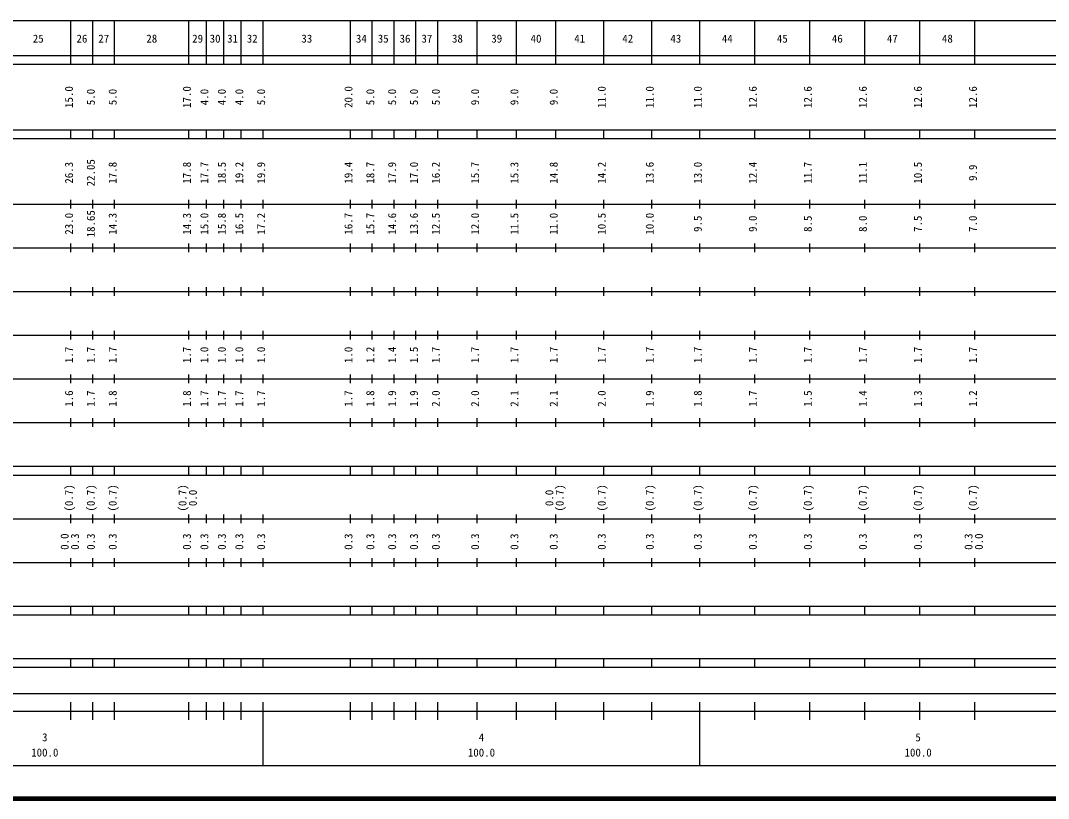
# Model space of a CAD drawing. Units: millimetres on the paper, enlarged 1000 times. Extents: x 40000 to 680000, y 20000 to 380000.
# Drawn here: x 312450 to 547844, y 20000 to 198000 of the extents above; entities that cross this region are included whole.
import ezdxf
from ezdxf.enums import TextEntityAlignment as Align

# ---------------------------------------------------------------- set-up
doc = ezdxf.new("R2010")
doc.units = ezdxf.units.MM
doc.header["$LTSCALE"] = 1000
doc.layers.add('M-TTL', color=2, linetype='Continuous', lineweight=140)
doc.layers.add('M-TTL-BAND', color=7, linetype='Continuous', lineweight=25)
doc.styles.add('ＭＳ ゴシック', font='')
doc.styles.get('ＭＳ ゴシック').set_extended_font_data('MS Gothic')

msp = doc.modelspace()

# ---------------------------------------------------------------- linework, layer by layer
at = {"layer": 'M-TTL'}
msp.add_line((40000, 20000), (680000, 20000), dxfattribs=at)
at = {"layer": 'M-TTL-BAND'}
for p, q in [((68000, 198000), (579000, 198000)), ((324000, 188000), (324000, 198000)), ((329000, 188000), (329000, 198000)), ((334000, 188000), (334000, 198000)), ((351000, 188000), (351000, 198000)), ((355000, 188000), (355000, 198000)), ((359000, 188000), (359000, 198000)), ((363000, 188000), (363000, 198000)), ((368000, 188000), (368000, 198000)), ((388000, 188000), (388000, 198000)), ((393000, 188000), (393000, 198000)), ((398000, 188000), (398000, 198000)), ((403000, 188000), (403000, 198000)), ((408000, 188000), (408000, 198000)), ((417000, 188000), (417000, 198000)), ((426000, 188000), (426000, 198000)), ((435000, 188000), (435000, 198000)), ((446000, 188000), (446000, 198000)), ((457000, 188000), (457000, 198000)), ((468000, 188000), (468000, 198000)), ((480600, 188000), (480600, 198000)), ((493200, 188000), (493200, 198000)), ((505800, 188000), (505800, 198000)), ((518400, 188000), (518400, 198000)), ((531000, 188000), (531000, 198000)), ((40000, 190000), (579000, 190000)), ((40000, 188000), (579000, 188000)), ((40000, 173000), (579000, 173000)), ((324000, 171000), (324000, 173000)), ((329000, 171000), (329000, 173000)), ((334000, 171000), (334000, 173000)), ((351000, 171000), (351000, 173000)), ((355000, 171000), (355000, 173000)), ((359000, 171000), (359000, 173000)), ((363000, 171000), (363000, 173000)), ((368000, 171000), (368000, 173000)), ((388000, 171000), (388000, 173000)), ((393000, 171000), (393000, 173000)), ((398000, 171000), (398000, 173000)), ((403000, 171000), (403000, 173000)), ((408000, 171000), (408000, 173000)), ((417000, 171000), (417000, 173000)), ((426000, 171000), (426000, 173000)), ((435000, 171000), (435000, 173000)), ((446000, 171000), (446000, 173000)), ((457000, 171000), (457000, 173000)), ((468000, 171000), (468000, 173000)), ((480600, 171000), (480600, 173000)), ((493200, 171000), (493200, 173000)), ((505800, 171000), (505800, 173000)), ((518400, 171000), (518400, 173000)), ((531000, 171000), (531000, 173000)), ((40000, 171000), (579000, 171000)), ((40000, 156000), (579000, 156000)), ((324000, 155000), (324000, 157000)), ((329000, 155000), (329000, 157000)), ((334000, 155000), (334000, 157000)), ((351000, 155000), (351000, 157000)), ((355000, 155000), (355000, 157000)), ((359000, 155000), (359000, 157000)), ((363000, 155000), (363000, 157000)), ((368000, 155000), (368000, 157000)), ((388000, 155000), (388000, 157000)), ((393000, 155000), (393000, 157000)), ((398000, 155000), (398000, 157000)), ((403000, 155000), (403000, 157000)), ((408000, 155000), (408000, 157000)), ((417000, 155000), (417000, 157000)), ((426000, 155000), (426000, 157000)), ((435000, 155000), (435000, 157000)), ((446000, 155000), (446000, 157000)), ((457000, 155000), (457000, 157000)), ((468000, 155000), (468000, 157000)), ((480600, 155000), (480600, 157000)), ((493200, 155000), (493200, 157000)), ((505800, 155000), (505800, 157000)), ((518400, 155000), (518400, 157000)), ((531000, 155000), (531000, 157000)), ((46000, 146000), (579000, 146000)), ((324000, 145000), (324000, 147000)), ((329000, 145000), (329000, 147000)), ((334000, 145000), (334000, 147000)), ((351000, 145000), (351000, 147000)), ((355000, 145000), (355000, 147000)), ((359000, 145000), (359000, 147000)), ((363000, 145000), (363000, 147000)), ((368000, 145000), (368000, 147000)), ((388000, 145000), (388000, 147000)), ((393000, 145000), (393000, 147000)), ((398000, 145000), (398000, 147000)), ((403000, 145000), (403000, 147000)), ((408000, 145000), (408000, 147000)), ((417000, 145000), (417000, 147000)), ((426000, 145000), (426000, 147000)), ((435000, 145000), (435000, 147000)), ((446000, 145000), (446000, 147000)), ((457000, 145000), (457000, 147000)), ((468000, 145000), (468000, 147000)), ((480600, 145000), (480600, 147000)), ((493200, 145000), (493200, 147000)), ((505800, 145000), (505800, 147000)), ((518400, 145000), (518400, 147000)), ((531000, 145000), (531000, 147000)), ((324000, 135000), (324000, 137000)), ((329000, 135000), (329000, 137000)), ((334000, 135000), (334000, 137000)), ((351000, 135000), (351000, 137000)), ((355000, 135000), (355000, 137000)), ((359000, 135000), (359000, 137000)), ((363000, 135000), (363000, 137000)), ((368000, 135000), (368000, 137000)), ((388000, 135000), (388000, 137000)), ((393000, 135000), (393000, 137000)), ((398000, 135000), (398000, 137000)), ((403000, 135000), (403000, 137000)), ((408000, 135000), (408000, 137000)), ((417000, 135000), (417000, 137000)), ((426000, 135000), (426000, 137000)), ((435000, 135000), (435000, 137000)), ((446000, 135000), (446000, 137000)), ((457000, 135000), (457000, 137000)), ((468000, 135000), (468000, 137000)), ((480600, 135000), (480600, 137000)), ((493200, 135000), (493200, 137000)), ((505800, 135000), (505800, 137000)), ((518400, 135000), (518400, 137000)), ((531000, 135000), (531000, 137000)), ((52000, 136000), (579000, 136000)), ((46000, 126000), (579000, 126000)), ((324000, 125000), (324000, 127000)), ((329000, 125000), (329000, 127000)), ((334000, 125000), (334000, 127000)), ((351000, 125000), (351000, 127000)), ((355000, 125000), (355000, 127000)), ((359000, 125000), (359000, 127000)), ((363000, 125000), (363000, 127000)), ((368000, 125000), (368000, 127000)), ((388000, 125000), (388000, 127000)), ((393000, 125000), (393000, 127000)), ((398000, 125000), (398000, 127000)), ((403000, 125000), (403000, 127000)), ((408000, 125000), (408000, 127000)), ((417000, 125000), (417000, 127000)), ((426000, 125000), (426000, 127000)), ((435000, 125000), (435000, 127000)), ((446000, 125000), (446000, 127000)), ((457000, 125000), (457000, 127000)), ((468000, 125000), (468000, 127000)), ((480600, 125000), (480600, 127000)), ((493200, 125000), (493200, 127000)), ((505800, 125000), (505800, 127000)), ((518400, 125000), (518400, 127000)), ((531000, 125000), (531000, 127000)), ((52000, 116000), (579000, 116000)), ((324000, 115000), (324000, 117000)), ((329000, 115000), (329000, 117000)), ((334000, 115000), (334000, 117000)), ((351000, 115000), (351000, 117000)), ((355000, 115000), (355000, 117000)), ((359000, 115000), (359000, 117000)), ((363000, 115000), (363000, 117000)), ((368000, 115000), (368000, 117000)), ((388000, 115000), (388000, 117000)), ((393000, 115000), (393000, 117000)), ((398000, 115000), (398000, 117000)), ((403000, 115000), (403000, 117000)), ((408000, 115000), (408000, 117000)), ((417000, 115000), (417000, 117000)), ((426000, 115000), (426000, 117000)), ((435000, 115000), (435000, 117000)), ((446000, 115000), (446000, 117000)), ((457000, 115000), (457000, 117000)), ((468000, 115000), (468000, 117000)), ((480600, 115000), (480600, 117000)), ((493200, 115000), (493200, 117000)), ((505800, 115000), (505800, 117000)), ((518400, 115000), (518400, 117000)), ((531000, 115000), (531000, 117000)), ((46000, 106000), (579000, 106000)), ((324000, 105000), (324000, 107000)), ((329000, 105000), (329000, 107000)), ((334000, 105000), (334000, 107000)), ((351000, 105000), (351000, 107000)), ((355000, 105000), (355000, 107000)), ((359000, 105000), (359000, 107000)), ((363000, 105000), (363000, 107000)), ((368000, 105000), (368000, 107000)), ((388000, 105000), (388000, 107000)), ((393000, 105000), (393000, 107000)), ((398000, 105000), (398000, 107000)), ((403000, 105000), (403000, 107000)), ((408000, 105000), (408000, 107000)), ((417000, 105000), (417000, 107000)), ((426000, 105000), (426000, 107000)), ((435000, 105000), (435000, 107000)), ((446000, 105000), (446000, 107000)), ((457000, 105000), (457000, 107000)), ((468000, 105000), (468000, 107000)), ((480600, 105000), (480600, 107000)), ((493200, 105000), (493200, 107000)), ((505800, 105000), (505800, 107000)), ((518400, 105000), (518400, 107000)), ((531000, 105000), (531000, 107000)), ((40000, 96000), (579000, 96000)), ((324000, 94000), (324000, 96000)), ((329000, 94000), (329000, 96000)), ((334000, 94000), (334000, 96000)), ((351000, 94000), (351000, 96000)), ((355000, 94000), (355000, 96000)), ((359000, 94000), (359000, 96000)), ((363000, 94000), (363000, 96000)), ((368000, 94000), (368000, 96000)), ((388000, 94000), (388000, 96000)), ((393000, 94000), (393000, 96000)), ((398000, 94000), (398000, 96000)), ((403000, 94000), (403000, 96000)), ((408000, 94000), (408000, 96000)), ((417000, 94000), (417000, 96000)), ((426000, 94000), (426000, 96000)), ((435000, 94000), (435000, 96000)), ((446000, 94000), (446000, 96000)), ((457000, 94000), (457000, 96000)), ((468000, 94000), (468000, 96000)), ((480600, 94000), (480600, 96000)), ((493200, 94000), (493200, 96000)), ((505800, 94000), (505800, 96000)), ((518400, 94000), (518400, 96000)), ((531000, 94000), (531000, 96000)), ((40000, 94000), (579000, 94000)), ((324000, 83000), (324000, 85000)), ((329000, 83000), (329000, 85000)), ((334000, 83000), (334000, 85000)), ((351000, 83000), (351000, 85000)), ((355000, 83000), (355000, 85000)), ((359000, 83000), (359000, 85000)), ((363000, 83000), (363000, 85000)), ((368000, 83000), (368000, 85000)), ((388000, 83000), (388000, 85000)), ((393000, 83000), (393000, 85000)), ((398000, 83000), (398000, 85000)), ((403000, 83000), (403000, 85000)), ((408000, 83000), (408000, 85000)), ((417000, 83000), (417000, 85000)), ((426000, 83000), (426000, 85000)), ((435000, 83000), (435000, 85000)), ((446000, 83000), (446000, 85000)), ((457000, 83000), (457000, 85000)), ((468000, 83000), (468000, 85000)), ((480600, 83000), (480600, 85000)), ((493200, 83000), (493200, 85000)), ((505800, 83000), (505800, 85000)), ((518400, 83000), (518400, 85000)), ((531000, 83000), (531000, 85000)), ((49000, 84000), (579000, 84000)), ((40000, 74000), (579000, 74000)), ((324000, 73000), (324000, 75000)), ((329000, 73000), (329000, 75000)), ((334000, 73000), (334000, 75000)), ((351000, 73000), (351000, 75000)), ((355000, 73000), (355000, 75000)), ((359000, 73000), (359000, 75000)), ((363000, 73000), (363000, 75000)), ((368000, 73000), (368000, 75000)), ((388000, 73000), (388000, 75000)), ((393000, 73000), (393000, 75000)), ((398000, 73000), (398000, 75000)), ((403000, 73000), (403000, 75000)), ((408000, 73000), (408000, 75000)), ((417000, 73000), (417000, 75000)), ((426000, 73000), (426000, 75000)), ((435000, 73000), (435000, 75000)), ((446000, 73000), (446000, 75000)), ((457000, 73000), (457000, 75000)), ((468000, 73000), (468000, 75000)), ((480600, 73000), (480600, 75000)), ((493200, 73000), (493200, 75000)), ((505800, 73000), (505800, 75000)), ((518400, 73000), (518400, 75000)), ((531000, 73000), (531000, 75000)), ((40000, 64000), (579000, 64000)), ((324000, 62000), (324000, 64000)), ((329000, 62000), (329000, 64000)), ((334000, 62000), (334000, 64000)), ((351000, 62000), (351000, 64000)), ((355000, 62000), (355000, 64000)), ((359000, 62000), (359000, 64000)), ((363000, 62000), (363000, 64000)), ((368000, 62000), (368000, 64000)), ((388000, 62000), (388000, 64000)), ((393000, 62000), (393000, 64000)), ((398000, 62000), (398000, 64000)), ((403000, 62000), (403000, 64000)), ((408000, 62000), (408000, 64000)), ((417000, 62000), (417000, 64000)), ((426000, 62000), (426000, 64000)), ((435000, 62000), (435000, 64000)), ((446000, 62000), (446000, 64000)), ((457000, 62000), (457000, 64000)), ((468000, 62000), (468000, 64000)), ((480600, 62000), (480600, 64000)), ((493200, 62000), (493200, 64000)), ((505800, 62000), (505800, 64000)), ((518400, 62000), (518400, 64000)), ((531000, 62000), (531000, 64000)), ((40000, 62000), (579000, 62000)), ((40000, 52000), (579000, 52000)), ((324000, 50000), (324000, 52000)), ((329000, 50000), (329000, 52000)), ((334000, 50000), (334000, 52000)), ((351000, 50000), (351000, 52000)), ((355000, 50000), (355000, 52000)), ((359000, 50000), (359000, 52000)), ((363000, 50000), (363000, 52000)), ((368000, 50000), (368000, 52000)), ((388000, 50000), (388000, 52000)), ((393000, 50000), (393000, 52000)), ((398000, 50000), (398000, 52000)), ((403000, 50000), (403000, 52000)), ((408000, 50000), (408000, 52000)), ((417000, 50000), (417000, 52000)), ((426000, 50000), (426000, 52000)), ((435000, 50000), (435000, 52000)), ((446000, 50000), (446000, 52000)), ((457000, 50000), (457000, 52000)), ((468000, 50000), (468000, 52000)), ((480600, 50000), (480600, 52000)), ((493200, 50000), (493200, 52000)), ((505800, 50000), (505800, 52000)), ((518400, 50000), (518400, 52000)), ((531000, 50000), (531000, 52000)), ((40000, 50000), (579000, 50000)), ((71000, 44000), (565000, 44000)), ((324000, 38000), (324000, 42000)), ((329000, 38000), (329000, 42000)), ((334000, 38000), (334000, 42000)), ((351000, 38000), (351000, 42000)), ((355000, 38000), (355000, 42000)), ((359000, 38000), (359000, 42000)), ((363000, 38000), (363000, 42000)), ((368000, 27500), (368000, 42000)), ((388000, 38000), (388000, 42000)), ((393000, 38000), (393000, 42000)), ((398000, 38000), (398000, 42000)), ((403000, 38000), (403000, 42000)), ((408000, 38000), (408000, 42000)), ((417000, 38000), (417000, 42000)), ((426000, 38000), (426000, 42000)), ((435000, 38000), (435000, 42000)), ((446000, 38000), (446000, 42000)), ((457000, 38000), (457000, 42000)), ((468000, 27500), (468000, 42000)), ((480600, 38000), (480600, 42000)), ((493200, 38000), (493200, 42000)), ((505800, 38000), (505800, 42000)), ((518400, 38000), (518400, 42000)), ((531000, 38000), (531000, 42000)), ((40000, 40000), (579000, 40000)), ((68000, 27500), (579000, 27500))]:
    msp.add_line(p, q, dxfattribs=at)

# ---------------------------------------------------------------- texts
at = {"layer": 'M-TTL-BAND', "style": 'ＭＳ ゴシック'}
for s, p in [('25', (316500, 192405)), ('26', (326500, 192405)), ('27', (331500, 192405)), ('28', (342500, 192405)), ('29', (353000, 192405)), ('30', (357000, 192405)), ('31', (361000, 192405)), ('32', (365500, 192405)), ('33', (378000, 192405)), ('34', (390500, 192405)), ('35', (395500, 192405)), ('36', (400500, 192405)), ('37', (405500, 192405)), ('38', (412500, 192405)), ('39', (421500, 192405)), ('40', (430500, 192405)), ('41', (440500, 192405)), ('42', (451500, 192405)), ('43', (462500, 192405)), ('44', (474300, 192405)), ('45', (486900, 192405)), ('46', (499500, 192405)), ('47', (512100, 192405)), ('48', (524700, 192405)), ('3', (318000, 32523)), ('4', (418000, 32523)), ('5', (518000, 32523)), ('100.0', (318000, 29033)), ('100.0', (418000, 29033)), ('100.0', (518000, 29033))]:
    msp.add_text(s, height=1833, dxfattribs=at).set_placement(p, align=Align.BOTTOM_CENTER)
for s, p in [('15.0', (325000, 180500)), ('5.0', (330000, 180500)), ('5.0', (335000, 180500)), ('17.0', (352000, 180500)), ('4.0', (356000, 180500)), ('4.0', (360000, 180500)), ('4.0', (364000, 180500)), ('5.0', (369000, 180500)), ('20.0', (389000, 180500)), ('5.0', (394000, 180500)), ('5.0', (399000, 180500)), ('5.0', (404000, 180500)), ('5.0', (409000, 180500)), ('9.0', (418000, 180500)), ('9.0', (427000, 180500)), ('9.0', (436000, 180500)), ('11.0', (447000, 180500)), ('11.0', (458000, 180500)), ('11.0', (469000, 180500)), ('12.6', (481600, 180500)), ('12.6', (494200, 180500)), ('12.6', (506800, 180500)), ('12.6', (519400, 180500)), ('12.6', (532000, 180500)), ('26.3', (325000, 163174)), ('22.05', (330000, 163174)), ('17.8', (335000, 163174)), ('17.8', (352000, 163174)), ('17.7', (356000, 163174)), ('18.5', (360000, 163174)), ('19.2', (364000, 163174)), ('19.9', (369000, 163174)), ('19.4', (389000, 163174)), ('18.7', (394000, 163174)), ('17.9', (399000, 163174)), ('17.0', (404000, 163174)), ('16.2', (409000, 163174)), ('15.7', (418000, 163174)), ('15.3', (427000, 163174)), ('14.8', (436000, 163174)), ('14.2', (447000, 163174)), ('13.6', (458000, 163174)), ('13.0', (469000, 163174)), ('12.4', (481600, 163174)), ('11.7', (494200, 163174)), ('11.1', (506800, 163174)), ('10.5', (519400, 163174)), ('9.9', (532000, 163174)), ('23.0', (325000, 151500)), ('18.65', (330000, 151500)), ('14.3', (335000, 151500)), ('14.3', (352000, 151500)), ('15.0', (356000, 151500)), ('15.8', (360000, 151500)), ('16.5', (364000, 151500)), ('17.2', (369000, 151500)), ('16.7', (389000, 151500)), ('15.7', (394000, 151500)), ('14.6', (399000, 151500)), ('13.6', (404000, 151500)), ('12.5', (409000, 151500)), ('12.0', (418000, 151500)), ('11.5', (427000, 151500)), ('11.0', (436000, 151500)), ('10.5', (447000, 151500)), ('10.0', (458000, 151500)), ('9.5', (469000, 151500)), ('9.0', (481600, 151500)), ('8.5', (494200, 151500)), ('8.0', (506800, 151500)), ('7.5', (519400, 151500)), ('7.0', (532000, 151500)), ('1.7', (325000, 121500)), ('1.7', (330000, 121500)), ('1.7', (335000, 121500)), ('1.7', (352000, 121500)), ('1.0', (356000, 121500)), ('1.0', (360000, 121500)), ('1.0', (364000, 121500)), ('1.0', (369000, 121500)), ('1.0', (389000, 121500)), ('1.2', (394000, 121500)), ('1.4', (399000, 121500)), ('1.5', (404000, 121500)), ('1.7', (409000, 121500)), ('1.7', (418000, 121500)), ('1.7', (427000, 121500)), ('1.7', (436000, 121500)), ('1.7', (447000, 121500)), ('1.7', (458000, 121500)), ('1.7', (469000, 121500)), ('1.7', (481600, 121500)), ('1.7', (494200, 121500)), ('1.7', (506800, 121500)), ('1.7', (519400, 121500)), ('1.7', (532000, 121500)), ('1.6', (325000, 111500)), ('1.7', (330000, 111500)), ('1.8', (335000, 111500)), ('1.8', (352000, 111500)), ('1.7', (356000, 111500)), ('1.7', (360000, 111500)), ('1.7', (364000, 111500)), ('1.7', (369000, 111500)), ('1.7', (389000, 111500)), ('1.8', (394000, 111500)), ('1.9', (399000, 111500)), ('1.9', (404000, 111500)), ('2.0', (409000, 111500)), ('2.0', (418000, 111500)), ('2.1', (427000, 111500)), ('2.1', (436000, 111500)), ('2.0', (447000, 111500)), ('1.9', (458000, 111500)), ('1.8', (469000, 111500)), ('1.7', (481600, 111500)), ('1.5', (494200, 111500)), ('1.4', (506800, 111500)), ('1.3', (519400, 111500)), ('1.2', (532000, 111500)), ('(0.7)', (325000, 88764)), ('(0.7)', (330000, 88764)), ('(0.7)', (335000, 88764)), ('(0.7)', (351000, 88764)), ('0.0', (353370, 88764)), ('0.0', (435000, 88764)), ('(0.7)', (437370, 88764)), ('(0.7)', (447000, 88764)), ('(0.7)', (458000, 88764)), ('(0.7)', (469000, 88764)), ('(0.7)', (481600, 88764)), ('(0.7)', (494200, 88764)), ('(0.7)', (506800, 88764)), ('(0.7)', (519400, 88764)), ('(0.7)', (532000, 88764)), ('0.0', (324000, 78764)), ('0.3', (326370, 78764)), ('0.3', (330000, 78764)), ('0.3', (335000, 78764)), ('0.3', (352000, 78764)), ('0.3', (356000, 78764)), ('0.3', (360000, 78764)), ('0.3', (364000, 78764)), ('0.3', (369000, 78764)), ('0.3', (389000, 78764)), ('0.3', (394000, 78764)), ('0.3', (399000, 78764)), ('0.3', (404000, 78764)), ('0.3', (409000, 78764)), ('0.3', (418000, 78764)), ('0.3', (427000, 78764)), ('0.3', (436000, 78764)), ('0.3', (447000, 78764)), ('0.3', (458000, 78764)), ('0.3', (469000, 78764)), ('0.3', (481600, 78764)), ('0.3', (494200, 78764)), ('0.3', (506800, 78764)), ('0.3', (519400, 78764)), ('0.3', (531000, 78764)), ('0.0', (533370, 78764))]:
    msp.add_text(s, height=1833, rotation=90, dxfattribs=at).set_placement(p, align=Align.BOTTOM_CENTER)

doc.saveas('drawing.dxf')
